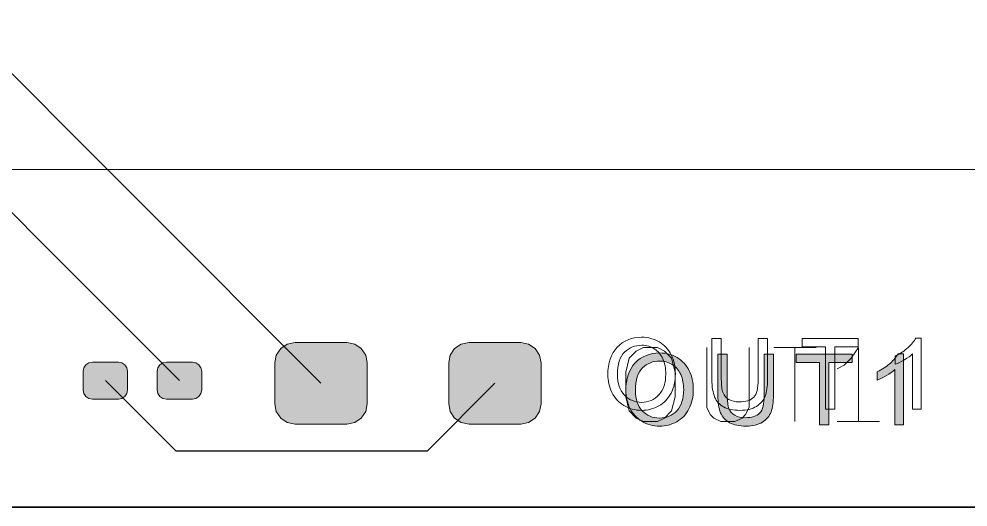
# Model space of a CAD drawing. Header units: inches. Extents: x 0.01 to 2.37, y 0.18 to 2.22.
# Drawn here: x 0.988 to 1.492, y 0.178 to 0.438 of the extents above; entities that cross this region are included whole.
import ezdxf

# ---------------------------------------------------------------- set-up
doc = ezdxf.new("R2010")
doc.units = ezdxf.units.IN
doc.header["$MEASUREMENT"] = 0
doc.layers.add('Layer 1', color=7, linetype='Continuous', lineweight=0)

# ---------------------------------------------------------------- blocks, each defined once
blk = doc.blocks.new('Block_4')
at = {"layer": 'Layer 1', "transparency": 33554687}
h = blk.add_hatch(color=7, dxfattribs=at)
edge = h.paths.add_edge_path()
edge.add_spline(control_points=[(1.02189, 0.25056), (1.02189, 0.25056), (1.02227, 0.25244), (1.02227, 0.25244), (1.02227, 0.25244), (1.02333, 0.25404), (1.02333, 0.25404), (1.02333, 0.25404), (1.02493, 0.2551), (1.02493, 0.2551), (1.02493, 0.2551), (1.02682, 0.25548), (1.02682, 0.25548), (1.02682, 0.25548), (1.04059, 0.25548), (1.04059, 0.25548), (1.04059, 0.25548), (1.04248, 0.2551), (1.04248, 0.2551), (1.04248, 0.2551), (1.04407, 0.25404), (1.04407, 0.25404), (1.04407, 0.25404), (1.04514, 0.25244), (1.04514, 0.25244), (1.04514, 0.25244), (1.04552, 0.25056), (1.04552, 0.25056), (1.04552, 0.25056), (1.04552, 0.24071), (1.04552, 0.24071), (1.04552, 0.24071), (1.04514, 0.23883), (1.04514, 0.23883), (1.04514, 0.23883), (1.04407, 0.23723), (1.04407, 0.23723), (1.04407, 0.23723), (1.04248, 0.23617), (1.04248, 0.23617), (1.04248, 0.23617), (1.04059, 0.23579), (1.04059, 0.23579), (1.04059, 0.23579), (1.02682, 0.23579), (1.02682, 0.23579), (1.02682, 0.23579), (1.02493, 0.23617), (1.02493, 0.23617), (1.02493, 0.23617), (1.02333, 0.23723), (1.02333, 0.23723), (1.02333, 0.23723), (1.02227, 0.23883), (1.02227, 0.23883), (1.02227, 0.23883), (1.02189, 0.24071), (1.02189, 0.24071), (1.02189, 0.24071), (1.02189, 0.25056), (1.02189, 0.25056)], knot_values=[0, 0, 0, 0, 1, 1, 1, 2, 2, 2, 3, 3, 3, 4, 4, 4, 5, 5, 5, 6, 6, 6, 7, 7, 7, 8, 8, 8, 9, 9, 9, 10, 10, 10, 11, 11, 11, 12, 12, 12, 13, 13, 13, 14, 14, 14, 15, 15, 15, 16, 16, 16, 17, 17, 17, 18, 18, 18, 19, 19, 19, 20, 20, 20, 20], degree=3, periodic=0)
h = blk.add_hatch(color=7, dxfattribs=at)
edge = h.paths.add_edge_path()
edge.add_spline(control_points=[(1.06126, 0.25056), (1.06126, 0.25056), (1.06164, 0.25244), (1.06164, 0.25244), (1.06164, 0.25244), (1.0627, 0.25404), (1.0627, 0.25404), (1.0627, 0.25404), (1.0643, 0.2551), (1.0643, 0.2551), (1.0643, 0.2551), (1.06619, 0.25548), (1.06619, 0.25548), (1.06619, 0.25548), (1.07996, 0.25548), (1.07996, 0.25548), (1.07996, 0.25548), (1.08185, 0.2551), (1.08185, 0.2551), (1.08185, 0.2551), (1.08344, 0.25404), (1.08344, 0.25404), (1.08344, 0.25404), (1.08451, 0.25244), (1.08451, 0.25244), (1.08451, 0.25244), (1.08489, 0.25056), (1.08489, 0.25056), (1.08489, 0.25056), (1.08489, 0.24071), (1.08489, 0.24071), (1.08489, 0.24071), (1.08451, 0.23883), (1.08451, 0.23883), (1.08451, 0.23883), (1.08344, 0.23723), (1.08344, 0.23723), (1.08344, 0.23723), (1.08185, 0.23617), (1.08185, 0.23617), (1.08185, 0.23617), (1.07996, 0.23579), (1.07996, 0.23579), (1.07996, 0.23579), (1.06619, 0.23579), (1.06619, 0.23579), (1.06619, 0.23579), (1.0643, 0.23617), (1.0643, 0.23617), (1.0643, 0.23617), (1.0627, 0.23723), (1.0627, 0.23723), (1.0627, 0.23723), (1.06164, 0.23883), (1.06164, 0.23883), (1.06164, 0.23883), (1.06126, 0.24071), (1.06126, 0.24071), (1.06126, 0.24071), (1.06126, 0.25056), (1.06126, 0.25056)], knot_values=[0, 0, 0, 0, 1, 1, 1, 2, 2, 2, 3, 3, 3, 4, 4, 4, 5, 5, 5, 6, 6, 6, 7, 7, 7, 8, 8, 8, 9, 9, 9, 10, 10, 10, 11, 11, 11, 12, 12, 12, 13, 13, 13, 14, 14, 14, 15, 15, 15, 16, 16, 16, 17, 17, 17, 18, 18, 18, 19, 19, 19, 20, 20, 20, 20], degree=3, periodic=0)
at = {"layer": 'Layer 1'}
for points in [[(1.02189, 0.25056), (1.02189, 0.25056), (1.02227, 0.25244), (1.02227, 0.25244), (1.02227, 0.25244), (1.02333, 0.25404), (1.02333, 0.25404), (1.02333, 0.25404), (1.02493, 0.2551), (1.02493, 0.2551), (1.02493, 0.2551), (1.02682, 0.25548), (1.02682, 0.25548), (1.02682, 0.25548), (1.04059, 0.25548), (1.04059, 0.25548), (1.04059, 0.25548), (1.04248, 0.2551), (1.04248, 0.2551), (1.04248, 0.2551), (1.04407, 0.25404), (1.04407, 0.25404), (1.04407, 0.25404), (1.04514, 0.25244), (1.04514, 0.25244), (1.04514, 0.25244), (1.04552, 0.25056), (1.04552, 0.25056), (1.04552, 0.25056), (1.04552, 0.24071), (1.04552, 0.24071), (1.04552, 0.24071), (1.04514, 0.23883), (1.04514, 0.23883), (1.04514, 0.23883), (1.04407, 0.23723), (1.04407, 0.23723), (1.04407, 0.23723), (1.04248, 0.23617), (1.04248, 0.23617), (1.04248, 0.23617), (1.04059, 0.23579), (1.04059, 0.23579), (1.04059, 0.23579), (1.02682, 0.23579), (1.02682, 0.23579), (1.02682, 0.23579), (1.02493, 0.23617), (1.02493, 0.23617), (1.02493, 0.23617), (1.02333, 0.23723), (1.02333, 0.23723), (1.02333, 0.23723), (1.02227, 0.23883), (1.02227, 0.23883), (1.02227, 0.23883), (1.02189, 0.24071), (1.02189, 0.24071), (1.02189, 0.24071), (1.02189, 0.25056), (1.02189, 0.25056)], [(1.06126, 0.25056), (1.06126, 0.25056), (1.06164, 0.25244), (1.06164, 0.25244), (1.06164, 0.25244), (1.0627, 0.25404), (1.0627, 0.25404), (1.0627, 0.25404), (1.0643, 0.2551), (1.0643, 0.2551), (1.0643, 0.2551), (1.06619, 0.25548), (1.06619, 0.25548), (1.06619, 0.25548), (1.07996, 0.25548), (1.07996, 0.25548), (1.07996, 0.25548), (1.08185, 0.2551), (1.08185, 0.2551), (1.08185, 0.2551), (1.08344, 0.25404), (1.08344, 0.25404), (1.08344, 0.25404), (1.08451, 0.25244), (1.08451, 0.25244), (1.08451, 0.25244), (1.08489, 0.25056), (1.08489, 0.25056), (1.08489, 0.25056), (1.08489, 0.24071), (1.08489, 0.24071), (1.08489, 0.24071), (1.08451, 0.23883), (1.08451, 0.23883), (1.08451, 0.23883), (1.08344, 0.23723), (1.08344, 0.23723), (1.08344, 0.23723), (1.08185, 0.23617), (1.08185, 0.23617), (1.08185, 0.23617), (1.07996, 0.23579), (1.07996, 0.23579), (1.07996, 0.23579), (1.06619, 0.23579), (1.06619, 0.23579), (1.06619, 0.23579), (1.0643, 0.23617), (1.0643, 0.23617), (1.0643, 0.23617), (1.0627, 0.23723), (1.0627, 0.23723), (1.0627, 0.23723), (1.06164, 0.23883), (1.06164, 0.23883), (1.06164, 0.23883), (1.06126, 0.24071), (1.06126, 0.24071), (1.06126, 0.24071), (1.06126, 0.25056), (1.06126, 0.25056)]]:
    blk.add_open_spline(points, degree=3, knots=[0, 0, 0, 0, 1, 1, 1, 2, 2, 2, 3, 3, 3, 4, 4, 4, 5, 5, 5, 6, 6, 6, 7, 7, 7, 8, 8, 8, 9, 9, 9, 10, 10, 10, 11, 11, 11, 12, 12, 12, 13, 13, 13, 14, 14, 14, 15, 15, 15, 16, 16, 16, 17, 17, 17, 18, 18, 18, 19, 19, 19, 20, 20, 20, 20], dxfattribs=at)
blk = doc.blocks.new('Block_10')
at = {"layer": 'Layer 1', "transparency": 33554687}
h = blk.add_hatch(color=7, dxfattribs=at)
edge = h.paths.add_edge_path()
edge.add_spline(control_points=[(1.12374, 0.25497), (1.12374, 0.25497), (1.12456, 0.25911), (1.12456, 0.25911), (1.12456, 0.25911), (1.12691, 0.26263), (1.12691, 0.26263), (1.12691, 0.26263), (1.13042, 0.26497), (1.13042, 0.26497), (1.13042, 0.26497), (1.13456, 0.2658), (1.13456, 0.2658), (1.13456, 0.2658), (1.16212, 0.2658), (1.16212, 0.2658), (1.16212, 0.2658), (1.16626, 0.26497), (1.16626, 0.26497), (1.16626, 0.26497), (1.16978, 0.26263), (1.16978, 0.26263), (1.16978, 0.26263), (1.17212, 0.25911), (1.17212, 0.25911), (1.17212, 0.25911), (1.17295, 0.25497), (1.17295, 0.25497), (1.17295, 0.25497), (1.17295, 0.23332), (1.17295, 0.23332), (1.17295, 0.23332), (1.17212, 0.22917), (1.17212, 0.22917), (1.17212, 0.22917), (1.16978, 0.22566), (1.16978, 0.22566), (1.16978, 0.22566), (1.16626, 0.22331), (1.16626, 0.22331), (1.16626, 0.22331), (1.16212, 0.22249), (1.16212, 0.22249), (1.16212, 0.22249), (1.13456, 0.22249), (1.13456, 0.22249), (1.13456, 0.22249), (1.13042, 0.22331), (1.13042, 0.22331), (1.13042, 0.22331), (1.12691, 0.22566), (1.12691, 0.22566), (1.12691, 0.22566), (1.12456, 0.22917), (1.12456, 0.22917), (1.12456, 0.22917), (1.12374, 0.23332), (1.12374, 0.23332), (1.12374, 0.23332), (1.12374, 0.25497), (1.12374, 0.25497)], knot_values=[0, 0, 0, 0, 1, 1, 1, 2, 2, 2, 3, 3, 3, 4, 4, 4, 5, 5, 5, 6, 6, 6, 7, 7, 7, 8, 8, 8, 9, 9, 9, 10, 10, 10, 11, 11, 11, 12, 12, 12, 13, 13, 13, 14, 14, 14, 15, 15, 15, 16, 16, 16, 17, 17, 17, 18, 18, 18, 19, 19, 19, 20, 20, 20, 20], degree=3, periodic=0)
h = blk.add_hatch(color=7, dxfattribs=at)
edge = h.paths.add_edge_path()
edge.add_spline(control_points=[(1.21626, 0.25497), (1.21626, 0.25497), (1.21708, 0.25911), (1.21708, 0.25911), (1.21708, 0.25911), (1.21943, 0.26263), (1.21943, 0.26263), (1.21943, 0.26263), (1.22294, 0.26497), (1.22294, 0.26497), (1.22294, 0.26497), (1.22708, 0.2658), (1.22708, 0.2658), (1.22708, 0.2658), (1.25464, 0.2658), (1.25464, 0.2658), (1.25464, 0.2658), (1.25878, 0.26497), (1.25878, 0.26497), (1.25878, 0.26497), (1.2623, 0.26263), (1.2623, 0.26263), (1.2623, 0.26263), (1.26464, 0.25911), (1.26464, 0.25911), (1.26464, 0.25911), (1.26547, 0.25497), (1.26547, 0.25497), (1.26547, 0.25497), (1.26547, 0.23332), (1.26547, 0.23332), (1.26547, 0.23332), (1.26464, 0.22917), (1.26464, 0.22917), (1.26464, 0.22917), (1.2623, 0.22566), (1.2623, 0.22566), (1.2623, 0.22566), (1.25878, 0.22331), (1.25878, 0.22331), (1.25878, 0.22331), (1.25464, 0.22249), (1.25464, 0.22249), (1.25464, 0.22249), (1.22708, 0.22249), (1.22708, 0.22249), (1.22708, 0.22249), (1.22294, 0.22331), (1.22294, 0.22331), (1.22294, 0.22331), (1.21943, 0.22566), (1.21943, 0.22566), (1.21943, 0.22566), (1.21708, 0.22917), (1.21708, 0.22917), (1.21708, 0.22917), (1.21626, 0.23332), (1.21626, 0.23332), (1.21626, 0.23332), (1.21626, 0.25497), (1.21626, 0.25497)], knot_values=[0, 0, 0, 0, 1, 1, 1, 2, 2, 2, 3, 3, 3, 4, 4, 4, 5, 5, 5, 6, 6, 6, 7, 7, 7, 8, 8, 8, 9, 9, 9, 10, 10, 10, 11, 11, 11, 12, 12, 12, 13, 13, 13, 14, 14, 14, 15, 15, 15, 16, 16, 16, 17, 17, 17, 18, 18, 18, 19, 19, 19, 20, 20, 20, 20], degree=3, periodic=0)
at = {"layer": 'Layer 1'}
for points in [[(1.12374, 0.25497), (1.12374, 0.25497), (1.12456, 0.25911), (1.12456, 0.25911), (1.12456, 0.25911), (1.12691, 0.26263), (1.12691, 0.26263), (1.12691, 0.26263), (1.13042, 0.26497), (1.13042, 0.26497), (1.13042, 0.26497), (1.13456, 0.2658), (1.13456, 0.2658), (1.13456, 0.2658), (1.16212, 0.2658), (1.16212, 0.2658), (1.16212, 0.2658), (1.16626, 0.26497), (1.16626, 0.26497), (1.16626, 0.26497), (1.16978, 0.26263), (1.16978, 0.26263), (1.16978, 0.26263), (1.17212, 0.25911), (1.17212, 0.25911), (1.17212, 0.25911), (1.17295, 0.25497), (1.17295, 0.25497), (1.17295, 0.25497), (1.17295, 0.23332), (1.17295, 0.23332), (1.17295, 0.23332), (1.17212, 0.22917), (1.17212, 0.22917), (1.17212, 0.22917), (1.16978, 0.22566), (1.16978, 0.22566), (1.16978, 0.22566), (1.16626, 0.22331), (1.16626, 0.22331), (1.16626, 0.22331), (1.16212, 0.22249), (1.16212, 0.22249), (1.16212, 0.22249), (1.13456, 0.22249), (1.13456, 0.22249), (1.13456, 0.22249), (1.13042, 0.22331), (1.13042, 0.22331), (1.13042, 0.22331), (1.12691, 0.22566), (1.12691, 0.22566), (1.12691, 0.22566), (1.12456, 0.22917), (1.12456, 0.22917), (1.12456, 0.22917), (1.12374, 0.23332), (1.12374, 0.23332), (1.12374, 0.23332), (1.12374, 0.25497), (1.12374, 0.25497)], [(1.21626, 0.25497), (1.21626, 0.25497), (1.21708, 0.25911), (1.21708, 0.25911), (1.21708, 0.25911), (1.21943, 0.26263), (1.21943, 0.26263), (1.21943, 0.26263), (1.22294, 0.26497), (1.22294, 0.26497), (1.22294, 0.26497), (1.22708, 0.2658), (1.22708, 0.2658), (1.22708, 0.2658), (1.25464, 0.2658), (1.25464, 0.2658), (1.25464, 0.2658), (1.25878, 0.26497), (1.25878, 0.26497), (1.25878, 0.26497), (1.2623, 0.26263), (1.2623, 0.26263), (1.2623, 0.26263), (1.26464, 0.25911), (1.26464, 0.25911), (1.26464, 0.25911), (1.26547, 0.25497), (1.26547, 0.25497), (1.26547, 0.25497), (1.26547, 0.23332), (1.26547, 0.23332), (1.26547, 0.23332), (1.26464, 0.22917), (1.26464, 0.22917), (1.26464, 0.22917), (1.2623, 0.22566), (1.2623, 0.22566), (1.2623, 0.22566), (1.25878, 0.22331), (1.25878, 0.22331), (1.25878, 0.22331), (1.25464, 0.22249), (1.25464, 0.22249), (1.25464, 0.22249), (1.22708, 0.22249), (1.22708, 0.22249), (1.22708, 0.22249), (1.22294, 0.22331), (1.22294, 0.22331), (1.22294, 0.22331), (1.21943, 0.22566), (1.21943, 0.22566), (1.21943, 0.22566), (1.21708, 0.22917), (1.21708, 0.22917), (1.21708, 0.22917), (1.21626, 0.23332), (1.21626, 0.23332), (1.21626, 0.23332), (1.21626, 0.25497), (1.21626, 0.25497)]]:
    blk.add_open_spline(points, degree=3, knots=[0, 0, 0, 0, 1, 1, 1, 2, 2, 2, 3, 3, 3, 4, 4, 4, 5, 5, 5, 6, 6, 6, 7, 7, 7, 8, 8, 8, 9, 9, 9, 10, 10, 10, 11, 11, 11, 12, 12, 12, 13, 13, 13, 14, 14, 14, 15, 15, 15, 16, 16, 16, 17, 17, 17, 18, 18, 18, 19, 19, 19, 20, 20, 20, 20], dxfattribs=at)
blk = doc.blocks.new('Block_19')
at = {"layer": 'Layer 1', "transparency": 33554687}
h = blk.add_hatch(color=7, dxfattribs=at)
h.dxf.hatch_style = 2
edge = h.paths.add_edge_path()
edge.add_spline(control_points=[(1.14834, 0.24415), (1.14834, 0.24415), (0.9546, 0.43789), (0.9546, 0.43789)], knot_values=[0, 0, 0, 0, 1, 1, 1, 1], degree=3, periodic=0)
edge.add_line((0.9546, 0.43789), (1.14834, 0.24415))
h = blk.add_hatch(color=7, dxfattribs=at)
h.dxf.hatch_style = 2
edge = h.paths.add_edge_path()
edge.add_spline(control_points=[(0.91021, 0.4085), (0.91021, 0.4085), (1.07307, 0.24563), (1.07307, 0.24563)], knot_values=[0, 0, 0, 0, 1, 1, 1, 1], degree=3, periodic=0)
edge.add_line((1.07307, 0.24563), (0.91021, 0.4085))
h = blk.add_hatch(color=7, dxfattribs=at)
h.dxf.hatch_style = 2
edge = h.paths.add_edge_path()
edge.add_spline(control_points=[(1.0337, 0.24563), (1.0337, 0.24563), (1.07113, 0.20821), (1.07113, 0.20821)], knot_values=[0, 0, 0, 0, 1, 1, 1, 1], degree=3, periodic=0)
edge.add_line((1.07113, 0.20821), (1.0337, 0.24563))
h = blk.add_hatch(color=7, dxfattribs=at)
h.dxf.hatch_style = 2
edge = h.paths.add_edge_path()
edge.add_spline(control_points=[(1.20493, 0.20821), (1.20493, 0.20821), (1.24086, 0.24415), (1.24086, 0.24415)], knot_values=[0, 0, 0, 0, 1, 1, 1, 1], degree=3, periodic=0)
edge.add_line((1.24086, 0.24415), (1.20493, 0.20821))
h = blk.add_hatch(color=7, dxfattribs=at)
h.dxf.hatch_style = 2
edge = h.paths.add_edge_path()
edge.add_spline(control_points=[(1.07113, 0.20821), (1.07113, 0.20821), (1.20493, 0.20821), (1.20493, 0.20821)], knot_values=[0, 0, 0, 0, 1, 1, 1, 1], degree=3, periodic=0)
edge.add_line((1.20493, 0.20821), (1.07113, 0.20821))
at = {"layer": 'Layer 1', "color": 7, "lineweight": 25}
for points in [[(1.14834, 0.24415), (1.14834, 0.24415), (0.9546, 0.43789), (0.9546, 0.43789)], [(0.91021, 0.4085), (0.91021, 0.4085), (1.07307, 0.24563), (1.07307, 0.24563)], [(1.0337, 0.24563), (1.0337, 0.24563), (1.07113, 0.20821), (1.07113, 0.20821)], [(1.20493, 0.20821), (1.20493, 0.20821), (1.24086, 0.24415), (1.24086, 0.24415)], [(1.07113, 0.20821), (1.07113, 0.20821), (1.20493, 0.20821), (1.20493, 0.20821)]]:
    blk.add_open_spline(points, degree=3, dxfattribs=at)
blk = doc.blocks.new('Block_1')
at = {"layer": 'Layer 1'}
for name in ['Block_19', 'Block_10', 'Block_4']:
    blk.add_blockref(name, (0, 0), dxfattribs=at)
blk = doc.blocks.new('Block_38')
at = {"layer": 'Layer 1', "transparency": 33554687}
h = blk.add_hatch(color=7, dxfattribs=at)
h.dxf.hatch_style = 2
edge = h.paths.add_edge_path()
edge.add_spline(control_points=[(1.31557, 0.24028), (1.31557, 0.23575), (1.31679, 0.23218), (1.31921, 0.22958), (1.32166, 0.22697), (1.32471, 0.22566), (1.32838, 0.22566), (1.33213, 0.22566), (1.33521, 0.22697), (1.33762, 0.2296), (1.34003, 0.23223), (1.34125, 0.23598), (1.34125, 0.24081), (1.34125, 0.24387), (1.34073, 0.24654), (1.33969, 0.24882), (1.33866, 0.2511), (1.33714, 0.25286), (1.33516, 0.25413), (1.33317, 0.25539), (1.33093, 0.25601), (1.32846, 0.25601), (1.32494, 0.25601), (1.32191, 0.2548), (1.31938, 0.25238), (1.31684, 0.24996), (1.31557, 0.24593), (1.31557, 0.24028)], knot_values=[0, 0, 0, 0, 1, 1, 1, 2, 2, 2, 3, 3, 3, 4, 4, 4, 5, 5, 5, 6, 6, 6, 7, 7, 7, 8, 8, 8, 9, 9, 9, 9], degree=3, periodic=0)
edge = h.paths.add_edge_path()
edge.add_spline(control_points=[(1.31044, 0.24035), (1.31044, 0.24658), (1.31212, 0.25147), (1.31546, 0.25499), (1.31881, 0.25852), (1.32313, 0.26028), (1.32844, 0.26028), (1.3319, 0.26028), (1.33503, 0.25946), (1.33781, 0.2578), (1.3406, 0.25615), (1.34272, 0.25384), (1.34418, 0.25087), (1.34565, 0.2479), (1.34637, 0.24455), (1.34637, 0.24078), (1.34637, 0.23697), (1.34561, 0.23356), (1.34406, 0.23055), (1.34253, 0.22755), (1.34035, 0.22528), (1.33754, 0.22373), (1.33472, 0.22218), (1.33167, 0.22141), (1.32841, 0.22141), (1.32487, 0.22141), (1.32171, 0.22227), (1.31893, 0.22397), (1.31613, 0.22568), (1.31403, 0.22802), (1.31259, 0.23097), (1.31116, 0.23393), (1.31044, 0.23705), (1.31044, 0.24035)], knot_values=[0, 0, 0, 0, 1, 1, 1, 2, 2, 2, 3, 3, 3, 4, 4, 4, 5, 5, 5, 6, 6, 6, 7, 7, 7, 8, 8, 8, 9, 9, 9, 10, 10, 10, 11, 11, 11, 11], degree=3, periodic=0)
h = blk.add_hatch(color=7, dxfattribs=at)
h.dxf.hatch_style = 2
edge = h.paths.add_edge_path()
edge.add_spline(control_points=[(1.38403, 0.25962), (1.38403, 0.25962), (1.38901, 0.25962), (1.38901, 0.25962), (1.38901, 0.25962), (1.38901, 0.23792), (1.38901, 0.23792), (1.38901, 0.23413), (1.38859, 0.23114), (1.38774, 0.22891), (1.38688, 0.2267), (1.38534, 0.22488), (1.38311, 0.2235), (1.38087, 0.2221), (1.37794, 0.22141), (1.37432, 0.22141), (1.37081, 0.22141), (1.36792, 0.22201), (1.36568, 0.22323), (1.36344, 0.22444), (1.36186, 0.2262), (1.36089, 0.22849), (1.35993, 0.2308), (1.35946, 0.23393), (1.35946, 0.23792), (1.35946, 0.23792), (1.35946, 0.25962), (1.35946, 0.25962), (1.35946, 0.25962), (1.36443, 0.25962), (1.36443, 0.25962), (1.36443, 0.25962), (1.36443, 0.23794), (1.36443, 0.23794), (1.36443, 0.23468), (1.36473, 0.23228), (1.36534, 0.23073), (1.36595, 0.22918), (1.36698, 0.22799), (1.36846, 0.22715), (1.36994, 0.22631), (1.37176, 0.22589), (1.37389, 0.22589), (1.37755, 0.22589), (1.38015, 0.22673), (1.38171, 0.22838), (1.38326, 0.23004), (1.38403, 0.23322), (1.38403, 0.23794), (1.38403, 0.23794), (1.38403, 0.25962), (1.38403, 0.25962)], knot_values=[0, 0, 0, 0, 1, 1, 1, 2, 2, 2, 3, 3, 3, 4, 4, 4, 5, 5, 5, 6, 6, 6, 7, 7, 7, 8, 8, 8, 9, 9, 9, 10, 10, 10, 11, 11, 11, 12, 12, 12, 13, 13, 13, 14, 14, 14, 15, 15, 15, 16, 16, 16, 17, 17, 17, 17], degree=3, periodic=0)
h = blk.add_hatch(color=7, dxfattribs=at)
h.dxf.hatch_style = 2
edge = h.paths.add_edge_path()
edge.add_spline(control_points=[(1.41347, 0.22205), (1.41347, 0.22205), (1.41347, 0.25518), (1.41347, 0.25518), (1.41347, 0.25518), (1.4011, 0.25518), (1.4011, 0.25518), (1.4011, 0.25518), (1.4011, 0.25962), (1.4011, 0.25962), (1.4011, 0.25962), (1.43088, 0.25962), (1.43088, 0.25962), (1.43088, 0.25962), (1.43088, 0.25518), (1.43088, 0.25518), (1.43088, 0.25518), (1.41844, 0.25518), (1.41844, 0.25518), (1.41844, 0.25518), (1.41844, 0.22205), (1.41844, 0.22205), (1.41844, 0.22205), (1.41347, 0.22205), (1.41347, 0.22205)], knot_values=[0, 0, 0, 0, 1, 1, 1, 2, 2, 2, 3, 3, 3, 4, 4, 4, 5, 5, 5, 6, 6, 6, 7, 7, 7, 8, 8, 8, 8], degree=3, periodic=0)
h = blk.add_hatch(color=7, dxfattribs=at)
h.dxf.hatch_style = 2
edge = h.paths.add_edge_path()
edge.add_spline(control_points=[(1.45809, 0.22205), (1.45809, 0.22205), (1.45348, 0.22205), (1.45348, 0.22205), (1.45348, 0.22205), (1.45348, 0.25145), (1.45348, 0.25145), (1.45237, 0.25038), (1.4509, 0.24932), (1.44911, 0.24827), (1.44731, 0.24721), (1.44568, 0.24641), (1.44424, 0.24588), (1.44424, 0.24588), (1.44424, 0.25034), (1.44424, 0.25034), (1.44683, 0.25156), (1.44908, 0.25303), (1.45101, 0.25475), (1.45295, 0.25649), (1.45431, 0.25815), (1.45512, 0.25978), (1.45512, 0.25978), (1.45809, 0.25978), (1.45809, 0.25978), (1.45809, 0.25978), (1.45809, 0.22205), (1.45809, 0.22205)], knot_values=[0, 0, 0, 0, 1, 1, 1, 2, 2, 2, 3, 3, 3, 4, 4, 4, 5, 5, 5, 6, 6, 6, 7, 7, 7, 8, 8, 8, 9, 9, 9, 9], degree=3, periodic=0)
at = {"layer": 'Layer 1'}
for points, knots in [([(1.31044, 0.24035), (1.31044, 0.24658), (1.31212, 0.25147), (1.31546, 0.25499), (1.31881, 0.25852), (1.32313, 0.26028), (1.32844, 0.26028), (1.3319, 0.26028), (1.33503, 0.25946), (1.33781, 0.2578), (1.3406, 0.25615), (1.34272, 0.25384), (1.34418, 0.25087), (1.34565, 0.2479), (1.34637, 0.24455), (1.34637, 0.24078), (1.34637, 0.23697), (1.34561, 0.23356), (1.34406, 0.23055), (1.34253, 0.22755), (1.34035, 0.22528), (1.33754, 0.22373), (1.33472, 0.22218), (1.33167, 0.22141), (1.32841, 0.22141), (1.32487, 0.22141), (1.32171, 0.22227), (1.31893, 0.22397), (1.31613, 0.22568), (1.31403, 0.22802), (1.31259, 0.23097), (1.31116, 0.23393), (1.31044, 0.23705), (1.31044, 0.24035)], [0, 0, 0, 0, 1, 1, 1, 2, 2, 2, 3, 3, 3, 4, 4, 4, 5, 5, 5, 6, 6, 6, 7, 7, 7, 8, 8, 8, 9, 9, 9, 10, 10, 10, 11, 11, 11, 11]), ([(1.38403, 0.25962), (1.38403, 0.25962), (1.38901, 0.25962), (1.38901, 0.25962), (1.38901, 0.25962), (1.38901, 0.23792), (1.38901, 0.23792), (1.38901, 0.23413), (1.38859, 0.23114), (1.38774, 0.22891), (1.38688, 0.2267), (1.38534, 0.22488), (1.38311, 0.2235), (1.38087, 0.2221), (1.37794, 0.22141), (1.37432, 0.22141), (1.37081, 0.22141), (1.36792, 0.22201), (1.36568, 0.22323), (1.36344, 0.22444), (1.36186, 0.2262), (1.36089, 0.22849), (1.35993, 0.2308), (1.35946, 0.23393), (1.35946, 0.23792), (1.35946, 0.23792), (1.35946, 0.25962), (1.35946, 0.25962), (1.35946, 0.25962), (1.36443, 0.25962), (1.36443, 0.25962), (1.36443, 0.25962), (1.36443, 0.23794), (1.36443, 0.23794), (1.36443, 0.23468), (1.36473, 0.23228), (1.36534, 0.23073), (1.36595, 0.22918), (1.36698, 0.22799), (1.36846, 0.22715), (1.36994, 0.22631), (1.37176, 0.22589), (1.37389, 0.22589), (1.37755, 0.22589), (1.38015, 0.22673), (1.38171, 0.22838), (1.38326, 0.23004), (1.38403, 0.23322), (1.38403, 0.23794), (1.38403, 0.23794), (1.38403, 0.25962), (1.38403, 0.25962)], [0, 0, 0, 0, 1, 1, 1, 2, 2, 2, 3, 3, 3, 4, 4, 4, 5, 5, 5, 6, 6, 6, 7, 7, 7, 8, 8, 8, 9, 9, 9, 10, 10, 10, 11, 11, 11, 12, 12, 12, 13, 13, 13, 14, 14, 14, 15, 15, 15, 16, 16, 16, 17, 17, 17, 17]), ([(1.41347, 0.22205), (1.41347, 0.22205), (1.41347, 0.25518), (1.41347, 0.25518), (1.41347, 0.25518), (1.4011, 0.25518), (1.4011, 0.25518), (1.4011, 0.25518), (1.4011, 0.25962), (1.4011, 0.25962), (1.4011, 0.25962), (1.43088, 0.25962), (1.43088, 0.25962), (1.43088, 0.25962), (1.43088, 0.25518), (1.43088, 0.25518), (1.43088, 0.25518), (1.41844, 0.25518), (1.41844, 0.25518), (1.41844, 0.25518), (1.41844, 0.22205), (1.41844, 0.22205), (1.41844, 0.22205), (1.41347, 0.22205), (1.41347, 0.22205)], [0, 0, 0, 0, 1, 1, 1, 2, 2, 2, 3, 3, 3, 4, 4, 4, 5, 5, 5, 6, 6, 6, 7, 7, 7, 8, 8, 8, 8]), ([(1.45809, 0.22205), (1.45809, 0.22205), (1.45348, 0.22205), (1.45348, 0.22205), (1.45348, 0.22205), (1.45348, 0.25145), (1.45348, 0.25145), (1.45237, 0.25038), (1.4509, 0.24932), (1.44911, 0.24827), (1.44731, 0.24721), (1.44568, 0.24641), (1.44424, 0.24588), (1.44424, 0.24588), (1.44424, 0.25034), (1.44424, 0.25034), (1.44683, 0.25156), (1.44908, 0.25303), (1.45101, 0.25475), (1.45295, 0.25649), (1.45431, 0.25815), (1.45512, 0.25978), (1.45512, 0.25978), (1.45809, 0.25978), (1.45809, 0.25978), (1.45809, 0.25978), (1.45809, 0.22205), (1.45809, 0.22205)], [0, 0, 0, 0, 1, 1, 1, 2, 2, 2, 3, 3, 3, 4, 4, 4, 5, 5, 5, 6, 6, 6, 7, 7, 7, 8, 8, 8, 9, 9, 9, 9]), ([(1.31557, 0.24028), (1.31557, 0.23575), (1.31679, 0.23218), (1.31921, 0.22958), (1.32166, 0.22697), (1.32471, 0.22566), (1.32838, 0.22566), (1.33213, 0.22566), (1.33521, 0.22697), (1.33762, 0.2296), (1.34003, 0.23223), (1.34125, 0.23598), (1.34125, 0.24081), (1.34125, 0.24387), (1.34073, 0.24654), (1.33969, 0.24882), (1.33866, 0.2511), (1.33714, 0.25286), (1.33516, 0.25413), (1.33317, 0.25539), (1.33093, 0.25601), (1.32846, 0.25601), (1.32494, 0.25601), (1.32191, 0.2548), (1.31938, 0.25238), (1.31684, 0.24996), (1.31557, 0.24593), (1.31557, 0.24028)], [0, 0, 0, 0, 1, 1, 1, 2, 2, 2, 3, 3, 3, 4, 4, 4, 5, 5, 5, 6, 6, 6, 7, 7, 7, 8, 8, 8, 9, 9, 9, 9])]:
    blk.add_open_spline(points, degree=3, knots=knots, dxfattribs=at)
blk = doc.blocks.new('Block_37')
at = {"layer": 'Layer 1'}
blk.add_blockref('Block_38', (0, 0), dxfattribs=at)
blk = doc.blocks.new('Block_40')
at = {"layer": 'Layer 1', "color": 7, "lineweight": 15}
for points, knots in [([(1.3009, 0.24873), (1.3009, 0.25497), (1.30259, 0.25985), (1.30592, 0.26338), (1.30927, 0.2669), (1.3136, 0.26867), (1.3189, 0.26867), (1.32236, 0.26867), (1.32549, 0.26784), (1.32827, 0.26618), (1.33107, 0.26453), (1.33318, 0.26222), (1.33465, 0.25925), (1.33611, 0.25628), (1.33683, 0.25293), (1.33683, 0.24916), (1.33683, 0.24535), (1.33607, 0.24195), (1.33453, 0.23893), (1.33299, 0.23594), (1.33081, 0.23366), (1.328, 0.23211), (1.32518, 0.23057), (1.32213, 0.22979), (1.31887, 0.22979), (1.31533, 0.22979), (1.31217, 0.23065), (1.30939, 0.23236), (1.3066, 0.23407), (1.3045, 0.2364), (1.30306, 0.23936), (1.30162, 0.24231), (1.3009, 0.24543), (1.3009, 0.24873)], [0, 0, 0, 0, 1, 1, 1, 2, 2, 2, 3, 3, 3, 4, 4, 4, 5, 5, 5, 6, 6, 6, 7, 7, 7, 8, 8, 8, 9, 9, 9, 10, 10, 10, 11, 11, 11, 11]), ([(1.38086, 0.268), (1.38086, 0.268), (1.38584, 0.268), (1.38584, 0.268), (1.38584, 0.268), (1.38584, 0.2463), (1.38584, 0.2463), (1.38584, 0.24252), (1.38542, 0.23952), (1.38456, 0.23729), (1.38371, 0.23508), (1.38216, 0.23327), (1.37994, 0.23188), (1.3777, 0.23048), (1.37477, 0.22979), (1.37115, 0.22979), (1.36764, 0.22979), (1.36475, 0.23039), (1.36251, 0.23161), (1.36027, 0.23282), (1.35868, 0.23458), (1.35772, 0.23687), (1.35676, 0.23918), (1.35628, 0.24231), (1.35628, 0.2463), (1.35628, 0.2463), (1.35628, 0.268), (1.35628, 0.268), (1.35628, 0.268), (1.36126, 0.268), (1.36126, 0.268), (1.36126, 0.268), (1.36126, 0.24633), (1.36126, 0.24633), (1.36126, 0.24306), (1.36156, 0.24066), (1.36217, 0.23911), (1.36278, 0.23756), (1.36381, 0.23637), (1.36529, 0.23553), (1.36677, 0.23469), (1.36858, 0.23427), (1.37071, 0.23427), (1.37438, 0.23427), (1.37698, 0.23511), (1.37854, 0.23676), (1.38009, 0.23842), (1.38086, 0.24161), (1.38086, 0.24633), (1.38086, 0.24633), (1.38086, 0.268), (1.38086, 0.268)], [0, 0, 0, 0, 1, 1, 1, 2, 2, 2, 3, 3, 3, 4, 4, 4, 5, 5, 5, 6, 6, 6, 7, 7, 7, 8, 8, 8, 9, 9, 9, 10, 10, 10, 11, 11, 11, 12, 12, 12, 13, 13, 13, 14, 14, 14, 15, 15, 15, 16, 16, 16, 17, 17, 17, 17]), ([(1.41665, 0.23043), (1.41665, 0.23043), (1.41665, 0.26357), (1.41665, 0.26357), (1.41665, 0.26357), (1.40428, 0.26357), (1.40428, 0.26357), (1.40428, 0.26357), (1.40428, 0.268), (1.40428, 0.268), (1.40428, 0.268), (1.43407, 0.268), (1.43407, 0.268), (1.43407, 0.268), (1.43407, 0.26357), (1.43407, 0.26357), (1.43407, 0.26357), (1.42163, 0.26357), (1.42163, 0.26357), (1.42163, 0.26357), (1.42163, 0.23043), (1.42163, 0.23043), (1.42163, 0.23043), (1.41665, 0.23043), (1.41665, 0.23043)], [0, 0, 0, 0, 1, 1, 1, 2, 2, 2, 3, 3, 3, 4, 4, 4, 5, 5, 5, 6, 6, 6, 7, 7, 7, 8, 8, 8, 8]), ([(1.46764, 0.23043), (1.46764, 0.23043), (1.46303, 0.23043), (1.46303, 0.23043), (1.46303, 0.23043), (1.46303, 0.25984), (1.46303, 0.25984), (1.46191, 0.25876), (1.46045, 0.25771), (1.45866, 0.25665), (1.45685, 0.25559), (1.45523, 0.25479), (1.45379, 0.25426), (1.45379, 0.25426), (1.45379, 0.25872), (1.45379, 0.25872), (1.45638, 0.25994), (1.45863, 0.26141), (1.46056, 0.26313), (1.4625, 0.26487), (1.46385, 0.26654), (1.46467, 0.26816), (1.46467, 0.26816), (1.46764, 0.26816), (1.46764, 0.26816), (1.46764, 0.26816), (1.46764, 0.23043), (1.46764, 0.23043)], [0, 0, 0, 0, 1, 1, 1, 2, 2, 2, 3, 3, 3, 4, 4, 4, 5, 5, 5, 6, 6, 6, 7, 7, 7, 8, 8, 8, 9, 9, 9, 9]), ([(1.30603, 0.24866), (1.30603, 0.24413), (1.30725, 0.24056), (1.30968, 0.23796), (1.31212, 0.23535), (1.31517, 0.23404), (1.31885, 0.23404), (1.32259, 0.23404), (1.32567, 0.23535), (1.32808, 0.23799), (1.3305, 0.24062), (1.33172, 0.24436), (1.33172, 0.24919), (1.33172, 0.25225), (1.33119, 0.25493), (1.33016, 0.2572), (1.32913, 0.25948), (1.32761, 0.26125), (1.32563, 0.26251), (1.32364, 0.26377), (1.3214, 0.26439), (1.31893, 0.26439), (1.3154, 0.26439), (1.31238, 0.26319), (1.30984, 0.26076), (1.30731, 0.25834), (1.30603, 0.25432), (1.30603, 0.24866)], [0, 0, 0, 0, 1, 1, 1, 2, 2, 2, 3, 3, 3, 4, 4, 4, 5, 5, 5, 6, 6, 6, 7, 7, 7, 8, 8, 8, 9, 9, 9, 9])]:
    blk.add_open_spline(points, degree=3, knots=knots, dxfattribs=at)
blk = doc.blocks.new('Block_39')
at = {"layer": 'Layer 1'}
blk.add_blockref('Block_40', (0, 0), dxfattribs=at)
blk = doc.blocks.new('Block_41')
at = {"layer": 'Layer 1', "transparency": 33554687}
h = blk.add_hatch(color=7, dxfattribs=at)
h.dxf.hatch_style = 2
edge = h.paths.add_edge_path()
edge.add_spline(control_points=[(1.31604, 0.26131), (1.31604, 0.26131), (1.31979, 0.26318), (1.31979, 0.26318)], knot_values=[0, 0, 0, 0, 1, 1, 1, 1], degree=3, periodic=0)
edge.add_line((1.31979, 0.26318), (1.31604, 0.26131))
h = blk.add_hatch(color=7, dxfattribs=at)
h.dxf.hatch_style = 2
edge = h.paths.add_edge_path()
edge.add_spline(control_points=[(1.31979, 0.26318), (1.31979, 0.26318), (1.32729, 0.26318), (1.32729, 0.26318)], knot_values=[0, 0, 0, 0, 1, 1, 1, 1], degree=3, periodic=0)
edge.add_line((1.32729, 0.26318), (1.31979, 0.26318))
h = blk.add_hatch(color=7, dxfattribs=at)
h.dxf.hatch_style = 2
edge = h.paths.add_edge_path()
edge.add_spline(control_points=[(1.32729, 0.26318), (1.32729, 0.26318), (1.33104, 0.26131), (1.33104, 0.26131)], knot_values=[0, 0, 0, 0, 1, 1, 1, 1], degree=3, periodic=0)
edge.add_line((1.33104, 0.26131), (1.32729, 0.26318))
h = blk.add_hatch(color=7, dxfattribs=at)
h.dxf.hatch_style = 2
edge = h.paths.add_edge_path()
edge.add_spline(control_points=[(1.35354, 0.26318), (1.35354, 0.26318), (1.35354, 0.23131), (1.35354, 0.23131)], knot_values=[0, 0, 0, 0, 1, 1, 1, 1], degree=3, periodic=0)
edge.add_line((1.35354, 0.23131), (1.35354, 0.26318))
h = blk.add_hatch(color=7, dxfattribs=at)
h.dxf.hatch_style = 2
edge = h.paths.add_edge_path()
edge.add_spline(control_points=[(1.37603, 0.23131), (1.37603, 0.23131), (1.37603, 0.26318), (1.37603, 0.26318)], knot_values=[0, 0, 0, 0, 1, 1, 1, 1], degree=3, periodic=0)
edge.add_line((1.37603, 0.26318), (1.37603, 0.23131))
h = blk.add_hatch(color=7, dxfattribs=at)
h.dxf.hatch_style = 2
edge = h.paths.add_edge_path()
edge.add_spline(control_points=[(1.38915, 0.26318), (1.38915, 0.26318), (1.41165, 0.26318), (1.41165, 0.26318)], knot_values=[0, 0, 0, 0, 1, 1, 1, 1], degree=3, periodic=0)
edge.add_line((1.41165, 0.26318), (1.38915, 0.26318))
h = blk.add_hatch(color=7, dxfattribs=at)
h.dxf.hatch_style = 2
edge = h.paths.add_edge_path()
edge.add_spline(control_points=[(1.4004, 0.22381), (1.4004, 0.22381), (1.4004, 0.26318), (1.4004, 0.26318)], knot_values=[0, 0, 0, 0, 1, 1, 1, 1], degree=3, periodic=0)
edge.add_line((1.4004, 0.26318), (1.4004, 0.22381))
h = blk.add_hatch(color=7, dxfattribs=at)
h.dxf.hatch_style = 2
edge = h.paths.add_edge_path()
edge.add_spline(control_points=[(1.43415, 0.26318), (1.43415, 0.26318), (1.4304, 0.25756), (1.4304, 0.25756)], knot_values=[0, 0, 0, 0, 1, 1, 1, 1], degree=3, periodic=0)
edge.add_line((1.4304, 0.25756), (1.43415, 0.26318))
h = blk.add_hatch(color=7, dxfattribs=at)
h.dxf.hatch_style = 2
edge = h.paths.add_edge_path()
edge.add_spline(control_points=[(1.43415, 0.22381), (1.43415, 0.22381), (1.43415, 0.26318), (1.43415, 0.26318)], knot_values=[0, 0, 0, 0, 1, 1, 1, 1], degree=3, periodic=0)
edge.add_line((1.43415, 0.26318), (1.43415, 0.22381))
h = blk.add_hatch(color=7, dxfattribs=at)
h.dxf.hatch_style = 2
edge = h.paths.add_edge_path()
edge.add_spline(control_points=[(1.31041, 0.25006), (1.31041, 0.25006), (1.31229, 0.25756), (1.31229, 0.25756)], knot_values=[0, 0, 0, 0, 1, 1, 1, 1], degree=3, periodic=0)
edge.add_line((1.31229, 0.25756), (1.31041, 0.25006))
h = blk.add_hatch(color=7, dxfattribs=at)
h.dxf.hatch_style = 2
edge = h.paths.add_edge_path()
edge.add_spline(control_points=[(1.31229, 0.25756), (1.31229, 0.25756), (1.31604, 0.26131), (1.31604, 0.26131)], knot_values=[0, 0, 0, 0, 1, 1, 1, 1], degree=3, periodic=0)
edge.add_line((1.31604, 0.26131), (1.31229, 0.25756))
h = blk.add_hatch(color=7, dxfattribs=at)
h.dxf.hatch_style = 2
edge = h.paths.add_edge_path()
edge.add_spline(control_points=[(1.33104, 0.26131), (1.33104, 0.26131), (1.33479, 0.25756), (1.33479, 0.25756)], knot_values=[0, 0, 0, 0, 1, 1, 1, 1], degree=3, periodic=0)
edge.add_line((1.33479, 0.25756), (1.33104, 0.26131))
h = blk.add_hatch(color=7, dxfattribs=at)
h.dxf.hatch_style = 2
edge = h.paths.add_edge_path()
edge.add_spline(control_points=[(1.33479, 0.25756), (1.33479, 0.25756), (1.33666, 0.25006), (1.33666, 0.25006)], knot_values=[0, 0, 0, 0, 1, 1, 1, 1], degree=3, periodic=0)
edge.add_line((1.33666, 0.25006), (1.33479, 0.25756))
h = blk.add_hatch(color=7, dxfattribs=at)
h.dxf.hatch_style = 2
edge = h.paths.add_edge_path()
edge.add_spline(control_points=[(1.4304, 0.25756), (1.4304, 0.25756), (1.42665, 0.25381), (1.42665, 0.25381)], knot_values=[0, 0, 0, 0, 1, 1, 1, 1], degree=3, periodic=0)
edge.add_line((1.42665, 0.25381), (1.4304, 0.25756))
h = blk.add_hatch(color=7, dxfattribs=at)
h.dxf.hatch_style = 2
edge = h.paths.add_edge_path()
edge.add_spline(control_points=[(1.42665, 0.25381), (1.42665, 0.25381), (1.4229, 0.25193), (1.4229, 0.25193)], knot_values=[0, 0, 0, 0, 1, 1, 1, 1], degree=3, periodic=0)
edge.add_line((1.4229, 0.25193), (1.42665, 0.25381))
h = blk.add_hatch(color=7, dxfattribs=at)
h.dxf.hatch_style = 2
edge = h.paths.add_edge_path()
edge.add_spline(control_points=[(1.31041, 0.23694), (1.31041, 0.23694), (1.31041, 0.25006), (1.31041, 0.25006)], knot_values=[0, 0, 0, 0, 1, 1, 1, 1], degree=3, periodic=0)
edge.add_line((1.31041, 0.25006), (1.31041, 0.23694))
h = blk.add_hatch(color=7, dxfattribs=at)
h.dxf.hatch_style = 2
edge = h.paths.add_edge_path()
edge.add_spline(control_points=[(1.33666, 0.25006), (1.33666, 0.25006), (1.33666, 0.23694), (1.33666, 0.23694)], knot_values=[0, 0, 0, 0, 1, 1, 1, 1], degree=3, periodic=0)
edge.add_line((1.33666, 0.23694), (1.33666, 0.25006))
h = blk.add_hatch(color=7, dxfattribs=at)
h.dxf.hatch_style = 2
edge = h.paths.add_edge_path()
edge.add_spline(control_points=[(1.31229, 0.22944), (1.31229, 0.22944), (1.31041, 0.23694), (1.31041, 0.23694)], knot_values=[0, 0, 0, 0, 1, 1, 1, 1], degree=3, periodic=0)
edge.add_line((1.31041, 0.23694), (1.31229, 0.22944))
h = blk.add_hatch(color=7, dxfattribs=at)
h.dxf.hatch_style = 2
edge = h.paths.add_edge_path()
edge.add_spline(control_points=[(1.33666, 0.23694), (1.33666, 0.23694), (1.33479, 0.22944), (1.33479, 0.22944)], knot_values=[0, 0, 0, 0, 1, 1, 1, 1], degree=3, periodic=0)
edge.add_line((1.33479, 0.22944), (1.33666, 0.23694))
h = blk.add_hatch(color=7, dxfattribs=at)
h.dxf.hatch_style = 2
edge = h.paths.add_edge_path()
edge.add_spline(control_points=[(1.31604, 0.22569), (1.31604, 0.22569), (1.31229, 0.22944), (1.31229, 0.22944)], knot_values=[0, 0, 0, 0, 1, 1, 1, 1], degree=3, periodic=0)
edge.add_line((1.31229, 0.22944), (1.31604, 0.22569))
h = blk.add_hatch(color=7, dxfattribs=at)
h.dxf.hatch_style = 2
edge = h.paths.add_edge_path()
edge.add_spline(control_points=[(1.33479, 0.22944), (1.33479, 0.22944), (1.33104, 0.22569), (1.33104, 0.22569)], knot_values=[0, 0, 0, 0, 1, 1, 1, 1], degree=3, periodic=0)
edge.add_line((1.33104, 0.22569), (1.33479, 0.22944))
h = blk.add_hatch(color=7, dxfattribs=at)
h.dxf.hatch_style = 2
edge = h.paths.add_edge_path()
edge.add_spline(control_points=[(1.35354, 0.23131), (1.35354, 0.23131), (1.35541, 0.22756), (1.35541, 0.22756)], knot_values=[0, 0, 0, 0, 1, 1, 1, 1], degree=3, periodic=0)
edge.add_line((1.35541, 0.22756), (1.35354, 0.23131))
h = blk.add_hatch(color=7, dxfattribs=at)
h.dxf.hatch_style = 2
edge = h.paths.add_edge_path()
edge.add_spline(control_points=[(1.35541, 0.22756), (1.35541, 0.22756), (1.35728, 0.22569), (1.35728, 0.22569)], knot_values=[0, 0, 0, 0, 1, 1, 1, 1], degree=3, periodic=0)
edge.add_line((1.35728, 0.22569), (1.35541, 0.22756))
h = blk.add_hatch(color=7, dxfattribs=at)
h.dxf.hatch_style = 2
edge = h.paths.add_edge_path()
edge.add_spline(control_points=[(1.37228, 0.22569), (1.37228, 0.22569), (1.37416, 0.22756), (1.37416, 0.22756)], knot_values=[0, 0, 0, 0, 1, 1, 1, 1], degree=3, periodic=0)
edge.add_line((1.37416, 0.22756), (1.37228, 0.22569))
h = blk.add_hatch(color=7, dxfattribs=at)
h.dxf.hatch_style = 2
edge = h.paths.add_edge_path()
edge.add_spline(control_points=[(1.37416, 0.22756), (1.37416, 0.22756), (1.37603, 0.23131), (1.37603, 0.23131)], knot_values=[0, 0, 0, 0, 1, 1, 1, 1], degree=3, periodic=0)
edge.add_line((1.37603, 0.23131), (1.37416, 0.22756))
h = blk.add_hatch(color=7, dxfattribs=at)
h.dxf.hatch_style = 2
edge = h.paths.add_edge_path()
edge.add_spline(control_points=[(1.31979, 0.22381), (1.31979, 0.22381), (1.31604, 0.22569), (1.31604, 0.22569)], knot_values=[0, 0, 0, 0, 1, 1, 1, 1], degree=3, periodic=0)
edge.add_line((1.31604, 0.22569), (1.31979, 0.22381))
h = blk.add_hatch(color=7, dxfattribs=at)
h.dxf.hatch_style = 2
edge = h.paths.add_edge_path()
edge.add_spline(control_points=[(1.32729, 0.22381), (1.32729, 0.22381), (1.31979, 0.22381), (1.31979, 0.22381)], knot_values=[0, 0, 0, 0, 1, 1, 1, 1], degree=3, periodic=0)
edge.add_line((1.31979, 0.22381), (1.32729, 0.22381))
h = blk.add_hatch(color=7, dxfattribs=at)
h.dxf.hatch_style = 2
edge = h.paths.add_edge_path()
edge.add_spline(control_points=[(1.33104, 0.22569), (1.33104, 0.22569), (1.32729, 0.22381), (1.32729, 0.22381)], knot_values=[0, 0, 0, 0, 1, 1, 1, 1], degree=3, periodic=0)
edge.add_line((1.32729, 0.22381), (1.33104, 0.22569))
h = blk.add_hatch(color=7, dxfattribs=at)
h.dxf.hatch_style = 2
edge = h.paths.add_edge_path()
edge.add_spline(control_points=[(1.35728, 0.22569), (1.35728, 0.22569), (1.36103, 0.22381), (1.36103, 0.22381)], knot_values=[0, 0, 0, 0, 1, 1, 1, 1], degree=3, periodic=0)
edge.add_line((1.36103, 0.22381), (1.35728, 0.22569))
h = blk.add_hatch(color=7, dxfattribs=at)
h.dxf.hatch_style = 2
edge = h.paths.add_edge_path()
edge.add_spline(control_points=[(1.36103, 0.22381), (1.36103, 0.22381), (1.36853, 0.22381), (1.36853, 0.22381)], knot_values=[0, 0, 0, 0, 1, 1, 1, 1], degree=3, periodic=0)
edge.add_line((1.36853, 0.22381), (1.36103, 0.22381))
h = blk.add_hatch(color=7, dxfattribs=at)
h.dxf.hatch_style = 2
edge = h.paths.add_edge_path()
edge.add_spline(control_points=[(1.36853, 0.22381), (1.36853, 0.22381), (1.37228, 0.22569), (1.37228, 0.22569)], knot_values=[0, 0, 0, 0, 1, 1, 1, 1], degree=3, periodic=0)
edge.add_line((1.37228, 0.22569), (1.36853, 0.22381))
h = blk.add_hatch(color=7, dxfattribs=at)
h.dxf.hatch_style = 2
edge = h.paths.add_edge_path()
edge.add_spline(control_points=[(1.4454, 0.22381), (1.4454, 0.22381), (1.4229, 0.22381), (1.4229, 0.22381)], knot_values=[0, 0, 0, 0, 1, 1, 1, 1], degree=3, periodic=0)
edge.add_line((1.4229, 0.22381), (1.4454, 0.22381))
at = {"layer": 'Layer 1', "color": 7, "lineweight": 15}
for points in [[(1.31604, 0.26131), (1.31604, 0.26131), (1.31979, 0.26318), (1.31979, 0.26318)], [(1.31979, 0.26318), (1.31979, 0.26318), (1.32729, 0.26318), (1.32729, 0.26318)], [(1.32729, 0.26318), (1.32729, 0.26318), (1.33104, 0.26131), (1.33104, 0.26131)], [(1.35354, 0.26318), (1.35354, 0.26318), (1.35354, 0.23131), (1.35354, 0.23131)], [(1.37603, 0.23131), (1.37603, 0.23131), (1.37603, 0.26318), (1.37603, 0.26318)], [(1.38915, 0.26318), (1.38915, 0.26318), (1.41165, 0.26318), (1.41165, 0.26318)], [(1.4004, 0.22381), (1.4004, 0.22381), (1.4004, 0.26318), (1.4004, 0.26318)], [(1.43415, 0.26318), (1.43415, 0.26318), (1.4304, 0.25756), (1.4304, 0.25756)], [(1.43415, 0.22381), (1.43415, 0.22381), (1.43415, 0.26318), (1.43415, 0.26318)], [(1.31041, 0.25006), (1.31041, 0.25006), (1.31229, 0.25756), (1.31229, 0.25756)], [(1.31229, 0.25756), (1.31229, 0.25756), (1.31604, 0.26131), (1.31604, 0.26131)], [(1.33104, 0.26131), (1.33104, 0.26131), (1.33479, 0.25756), (1.33479, 0.25756)], [(1.33479, 0.25756), (1.33479, 0.25756), (1.33666, 0.25006), (1.33666, 0.25006)], [(1.4304, 0.25756), (1.4304, 0.25756), (1.42665, 0.25381), (1.42665, 0.25381)], [(1.42665, 0.25381), (1.42665, 0.25381), (1.4229, 0.25193), (1.4229, 0.25193)], [(1.31041, 0.23694), (1.31041, 0.23694), (1.31041, 0.25006), (1.31041, 0.25006)], [(1.33666, 0.25006), (1.33666, 0.25006), (1.33666, 0.23694), (1.33666, 0.23694)], [(1.31229, 0.22944), (1.31229, 0.22944), (1.31041, 0.23694), (1.31041, 0.23694)], [(1.33666, 0.23694), (1.33666, 0.23694), (1.33479, 0.22944), (1.33479, 0.22944)], [(1.31604, 0.22569), (1.31604, 0.22569), (1.31229, 0.22944), (1.31229, 0.22944)], [(1.33479, 0.22944), (1.33479, 0.22944), (1.33104, 0.22569), (1.33104, 0.22569)], [(1.35354, 0.23131), (1.35354, 0.23131), (1.35541, 0.22756), (1.35541, 0.22756)], [(1.35541, 0.22756), (1.35541, 0.22756), (1.35728, 0.22569), (1.35728, 0.22569)], [(1.37228, 0.22569), (1.37228, 0.22569), (1.37416, 0.22756), (1.37416, 0.22756)], [(1.37416, 0.22756), (1.37416, 0.22756), (1.37603, 0.23131), (1.37603, 0.23131)], [(1.31979, 0.22381), (1.31979, 0.22381), (1.31604, 0.22569), (1.31604, 0.22569)], [(1.32729, 0.22381), (1.32729, 0.22381), (1.31979, 0.22381), (1.31979, 0.22381)], [(1.33104, 0.22569), (1.33104, 0.22569), (1.32729, 0.22381), (1.32729, 0.22381)], [(1.35728, 0.22569), (1.35728, 0.22569), (1.36103, 0.22381), (1.36103, 0.22381)], [(1.36103, 0.22381), (1.36103, 0.22381), (1.36853, 0.22381), (1.36853, 0.22381)], [(1.36853, 0.22381), (1.36853, 0.22381), (1.37228, 0.22569), (1.37228, 0.22569)], [(1.4454, 0.22381), (1.4454, 0.22381), (1.4229, 0.22381), (1.4229, 0.22381)]]:
    blk.add_open_spline(points, degree=3, dxfattribs=at)
blk = doc.blocks.new('Block_21')
at = {"layer": 'Layer 1'}
for name in ['Block_39', 'Block_41', 'Block_37']:
    blk.add_blockref(name, (0, 0), dxfattribs=at)
blk = doc.blocks.new('Block_60')
at = {"layer": 'Layer 1', "transparency": 33554687}
h = blk.add_hatch(color=7, dxfattribs=at)
h.dxf.hatch_style = 2
edge = h.paths.add_edge_path()
edge.add_spline(control_points=[(0.7546, 0.35791), (0.7546, 0.35791), (1.6546, 0.35791), (1.6546, 0.35791)], knot_values=[0, 0, 0, 0, 1, 1, 1, 1], degree=3, periodic=0)
edge.add_line((1.6546, 0.35791), (0.7546, 0.35791))
at = {"layer": 'Layer 1', "color": 7, "lineweight": 13}
blk.add_open_spline([(0.7546, 0.35791), (0.7546, 0.35791), (1.6546, 0.35791), (1.6546, 0.35791)], degree=3, dxfattribs=at)
blk = doc.blocks.new('Block_65')
at = {"layer": 'Layer 1', "transparency": 33554687}
h = blk.add_hatch(color=7, dxfattribs=at)
h.dxf.hatch_style = 2
edge = h.paths.add_edge_path()
edge.add_spline(control_points=[(0.59744, 0.17838), (0.59744, 0.17838), (1.77854, 0.17838), (1.77854, 0.17838)], knot_values=[0, 0, 0, 0, 1, 1, 1, 1], degree=3, periodic=0)
edge.add_line((1.77854, 0.17838), (0.59744, 0.17838))
at = {"layer": 'Layer 1', "color": 7, "lineweight": 35}
blk.add_open_spline([(0.59744, 0.17838), (0.59744, 0.17838), (1.77854, 0.17838), (1.77854, 0.17838)], degree=3, dxfattribs=at)

msp = doc.modelspace()

# ---------------------------------------------------------------- block references
at = {"layer": 'Layer 1'}
for name in ['Block_1', 'Block_21', 'Block_65', 'Block_60']:
    msp.add_blockref(name, (0, 0), dxfattribs=at)

doc.saveas('drawing.dxf')
